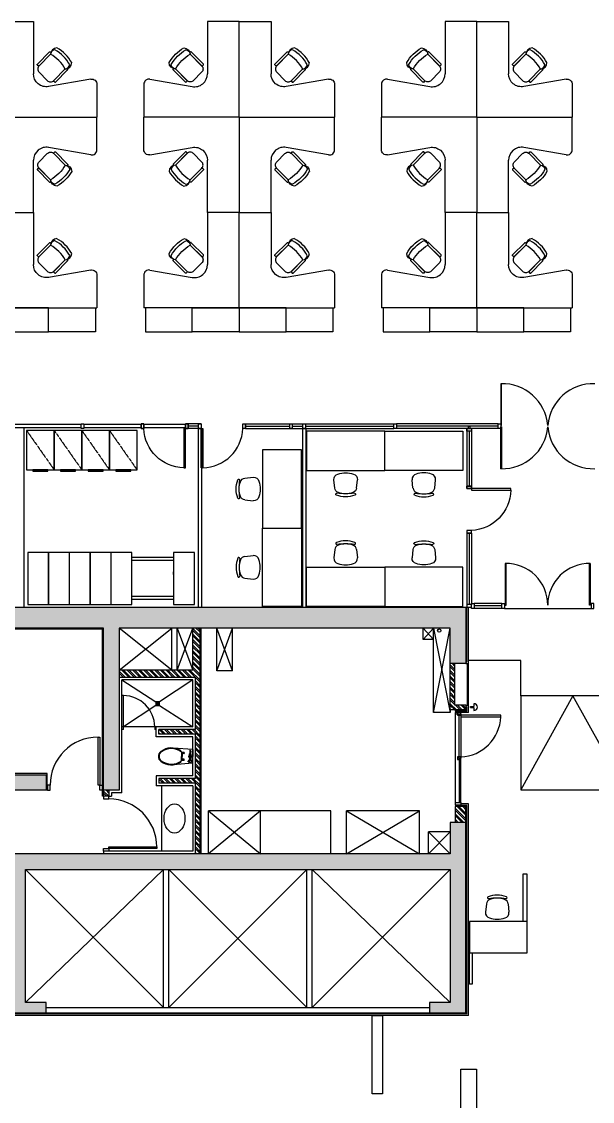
# Model space of a CAD drawing. Header units: millimetres. Extents: x 489570 to 664474, y -400689 to -233120.
# Drawn here: x 527936 to 538886, y -363307 to -342609 of the extents above; entities that cross this region are included whole.
import ezdxf
from ezdxf.lldxf.tags import DXFTag

# ---------------------------------------------------------------- set-up
doc = ezdxf.new("R2010")
doc.units = ezdxf.units.MM
doc.header["$LTSCALE"] = 10
doc.header["$MEASUREMENT"] = 0
doc.linetypes.add('HIDDEN', pattern=[0.375, 0.25, -0.125])
for name, color, linetype in [('03AFP', 2, 'Continuous'), ('06ADS', 6, 'Continuous'), ('07APP', 7, 'Continuous'), ('XREF BB LVL 3$0$FUR', 9, 'Continuous'), ('XREF BB LVL 3$0$X-WTC3-Level 3 segmented$0$DAS', 1, 'XREF BB LVL 3$0$X-WTC3-Level 3 segmented$0$DASHDOT'), ('XREF BB LVL 3$0$X-WTC3-Level 3 segmented$0$DOOR', 2, 'Continuous'), ('XREF BB LVL 3$0$X-WTC3-Level 3 segmented$0$DOR', 2, 'Continuous'), ('XREF BB LVL 3$0$X-WTC3-Level 3 segmented$0$FIN', 7, 'Continuous'), ('XREF BB LVL 3$0$X-WTC3-Level 3 segmented$0$HAT', 251, 'Continuous'), ('XREF BB LVL 3$0$X-WTC3-Level 3 segmented$0$HID', 1, 'XREF BB LVL 3$0$X-WTC3-Level 3 segmented$0$HIDDEN'), ('XREF BB LVL 3$0$X-WTC3-Level 3 segmented$0$PAT', 7, 'Continuous'), ('XREF BB LVL 3$0$X-WTC3-Level 3 segmented$0$ram', 1, 'Continuous'), ('XREF BB LVL 3$0$X-WTC3-Level 3 segmented$0$SAN', 8, 'Continuous'), ('XREF BB LVL 3$0$X-WTC3-Level 3 segmented$0$SHE', 7, 'Continuous'), ('XREF BB LVL 3$0$X-WTC3-Level 3 segmented$0$SPRINK', 7, 'Continuous'), ('XREF BB LVL 3$0$X-WTC3-Level 3 segmented$0$WAL', 7, 'Continuous'), ('XREF WTC3 FPPP MAY09 1$0$FURN', 9, 'Continuous'), ('XREF WTC3 FPPP MAY09 1$0$X-WTC3-Level 3 segmented$0$PAR-FUL', 2, 'Continuous')]:
    doc.layers.add(name, color=color, linetype=linetype)
tags = doc.linetypes.add('XREF BB LVL 3$0$X-WTC3-Level 3 segmented$0$DASHDOT', pattern=[1, 0.5, -0.25, 0, -0.25]).pattern_tags.tags
tags[10:11] = [DXFTag(74, 4), DXFTag(75, 0), DXFTag(340, '0'), DXFTag(46, 1.0), DXFTag(50, 0.0), DXFTag(44, 0.0), DXFTag(45, 0.0)]
tags[8:9] = [DXFTag(74, 4), DXFTag(75, 0), DXFTag(340, '0'), DXFTag(46, 1.0), DXFTag(50, 0.0), DXFTag(44, 0.0), DXFTag(45, 0.0)]
tags[6:7] = [DXFTag(74, 4), DXFTag(75, 0), DXFTag(340, '0'), DXFTag(46, 1.0), DXFTag(50, 0.0), DXFTag(44, 0.0), DXFTag(45, 0.0)]
tags[4:5] = [DXFTag(74, 4), DXFTag(75, 0), DXFTag(340, '0'), DXFTag(46, 1.0), DXFTag(50, 0.0), DXFTag(44, 0.0), DXFTag(45, 0.0)]
tags = doc.linetypes.add('XREF BB LVL 3$0$X-WTC3-Level 3 segmented$0$HIDDEN', pattern=[0.375, 0.25, -0.125]).pattern_tags.tags
tags[6:7] = [DXFTag(74, 4), DXFTag(75, 0), DXFTag(340, '0'), DXFTag(46, 1.0), DXFTag(50, 0.0), DXFTag(44, 0.0), DXFTag(45, 0.0)]
tags[4:5] = [DXFTag(74, 4), DXFTag(75, 0), DXFTag(340, '0'), DXFTag(46, 1.0), DXFTag(50, 0.0), DXFTag(44, 0.0), DXFTag(45, 0.0)]
tags = doc.linetypes.add('XREF WTC3 FPPP MAY09 1$0$HIDDEN', pattern=[0.375, 0.25, -0.125]).pattern_tags.tags
tags[6:7] = [DXFTag(74, 4), DXFTag(75, 0), DXFTag(340, '0'), DXFTag(46, 1.0), DXFTag(50, 0.0), DXFTag(44, 0.0), DXFTag(45, 0.0)]
tags[4:5] = [DXFTag(74, 4), DXFTag(75, 0), DXFTag(340, '0'), DXFTag(46, 1.0), DXFTag(50, 0.0), DXFTag(44, 0.0), DXFTag(45, 0.0)]
tags = doc.linetypes.add('XREF WTC3 FPPP MAY09 1$0$X-WTC3-Level 3 segmented$0$HIDDEN', pattern=[0.375, 0.25, -0.125]).pattern_tags.tags
tags[6:7] = [DXFTag(74, 4), DXFTag(75, 0), DXFTag(340, '0'), DXFTag(46, 1.0), DXFTag(50, 0.0), DXFTag(44, 0.0), DXFTag(45, 0.0)]
tags[4:5] = [DXFTag(74, 4), DXFTag(75, 0), DXFTag(340, '0'), DXFTag(46, 1.0), DXFTag(50, 0.0), DXFTag(44, 0.0), DXFTag(45, 0.0)]

# ---------------------------------------------------------------- blocks, each defined once
blk = doc.blocks.new('XREF WTC3 FPPP MAY09 1$0$kursi')
at = {"layer": '03AFP', "linetype": 'ByBlock'}
for points in [[(200, -400), (200, -90, 0.414214), (110, 0), (-110, 0, 0.414214), (-200, -90), (-200, -400)], [(-200, -400), (-200, -87, 0.414214), (-210, -77), (-235, -77, 0.414214), (-245, -87), (-245, -418, 0.414214), (-235, -428), (-219, -428)], [(200, -400), (200, -87, -0.414214), (210, -77), (235, -77, -0.414214), (245, -87), (245, -418, -0.414214), (235, -428), (219, -428)]]:
    blk.add_lwpolyline(points, format="xyb", dxfattribs=at)
for centre, radius, start, end in [((-105, -487), 129, 137.6669, 222.3331), ((-125, -460), 96, 141.5436, 218.4564), ((0, 340), 766, 254.8715, 285.1285), ((105, -487), 129, 317.6669, 42.3331), ((125, -460), 96, 321.5436, 38.4564), ((0, 220), 766, 254.8715, 285.1285), ((0, 166), 766, 254.8715, 285.1285)]:
    blk.add_arc(centre, radius, start, end, dxfattribs=at)
blk = doc.blocks.new('XREF WTC3 FPPP MAY09 1$0$hsbc sing')
for p, q in [((-25, 0), (-25, -1829)), ((-25, 0), (1644, 0)), ((-25, 0), (1644, 0)), ((1089, 0), (1804, 0)), ((1804, -627), (1804, 0)), ((1687, -725), (878, -582)), ((585, -1829), (585, -829)), ((-25, -1829), (585, -1829))]:
    blk.add_line(p, q)
for centre, radius, start, end in [((835, -829), 250, 80, 180), ((1704, -627), 100, 260, 0)]:
    blk.add_arc(centre, radius, start, end)
at = {"xscale": -1, "rotation": 45.00000000000005}
blk.add_blockref('XREF WTC3 FPPP MAY09 1$0$kursi', (773, -779), dxfattribs=at)
blk = doc.blocks.new('XREF WTC3 FPPP MAY09 1$0$com 1-2-1')
at = {"color": 1, "linetype": 'XREF WTC3 FPPP MAY09 1$0$HIDDEN'}
for p, q in [((500, 2400), (-500, 2400)), ((500, 1600), (-500, 1600)), ((-400, 400), (-400, 1200)), ((-348, 400), (-348, 1200)), ((348, 400), (348, 1200)), ((400, 400), (400, 1200))]:
    blk.add_line(p, q, dxfattribs=at)
blk.add_line((-74, 400), (-126, 400))
for points in [[(-500, 2800), (-500, 3200), (500, 3200), (500, 2800)], [(-500, 2000), (-500, 2800), (500, 2800), (500, 2000)], [(-500, 1200), (-500, 2000), (500, 2000), (500, 1200)], [(-500, 0), (-500, 400), (500, 400), (500, 0)]]:
    blk.add_lwpolyline(points, close=True)
blk = doc.blocks.new('XREF WTC3 FPPP MAY09 1$0$FC-P')
at = {"layer": '03AFP', "color": 1, "linetype": 'HIDDEN'}
blk.add_line((-540, 0), (-10, -755), dxfattribs=at)
at = {"layer": '03AFP'}
for points in [[(-540, -755), (-10, -755), (-10, 0), (-540, 0)], [(-420, -783), (-130, -783), (-130, -755), (-420, -755)]]:
    blk.add_lwpolyline(points, close=True, dxfattribs=at)
blk = doc.blocks.new('XREF WTC3 FPPP MAY09 1$0$WC')
at = {"layer": '03AFP'}
for p, q in [((-0.208, -0.444), (-0.225, -0.283)), ((0.208, -0.444), (0.225, -0.283))]:
    blk.add_line(p, q, dxfattribs=at)
blk.add_lwpolyline([(0.225, -0.283, 0.371325), (0.15, -0.176, 0.17376), (-0.15, -0.176, 0.371325), (-0.225, -0.283)], format="xyb", dxfattribs=at)
for centre, radius, start, end in [((-0.109, -0.434), 0.1, 185.7106, 251.518), ((-0.169, -0.561), 0.02, 82.7899, 249.4784), ((0, -0.109), 0.503, 249.4784, 290.5216), ((0, 0.778), 1.33, 262.7899, 277.2101), ((0, -0.109), 0.443, 251.518, 288.482), ((0.109, -0.434), 0.1, 288.482, 354.2894), ((0.169, -0.561), 0.02, 290.5216, 97.2101)]:
    blk.add_arc(centre, radius, start, end, dxfattribs=at)
blk = doc.blocks.new('XREF WTC3 FPPP MAY09 1$0$KURSI STAF')
at = {"layer": 'XREF WTC3 FPPP MAY09 1$0$FURN', "xscale": 1000, "yscale": 1000, "zscale": 1000, "rotation": 179.9999999195218}
blk.add_blockref('XREF WTC3 FPPP MAY09 1$0$WC', (0, -109), dxfattribs=at)
blk = doc.blocks.new('XREF WTC3 FPPP MAY09 1$0$X-WTC3-Level 3 segmented$0$P800')
for p, q in [((-15, 900), (79, 900)), ((-15, 850), (-15, 900)), ((79, 900), (-15, 900)), ((79, 850), (-15, 850)), ((79, 900), (79, 850)), ((-15, 0), (-15, 50)), ((-15, 50), (79, 50)), ((79, 0), (-15, 0)), ((79, 80), (832, 80)), ((79, 50), (79, 80)), ((832, 50), (79, 50)), ((79, 50), (79, 0)), ((832, 80), (832, 50))]:
    blk.add_line(p, q)
blk.add_arc((43, 62), 789, 1.3099, 87.4111)
blk = doc.blocks.new('XREF WTC3 FPPP MAY09 1$0$KURSI1')
at = {"layer": '03AFP'}
for p, q in [((-220, 32), (-236, 193)), ((197, 32), (213, 193))]:
    blk.add_line(p, q, dxfattribs=at)
blk.add_lwpolyline([(213, 193, 0.371325), (138, 300, 0.17376), (-161, 300, 0.371325), (-236, 193)], format="xyb", dxfattribs=at)
for centre, radius, start, end in [((-120, 42), 100, 185.7106, 251.518), ((97, 42), 100, 288.482, 354.2894), ((-181, -85), 20, 82.7899, 249.4784), ((-11, 367), 503, 249.4784, 290.5216), ((-11, 1254), 1330, 262.7899, 277.2101), ((-11, 367), 443, 251.518, 288.482), ((158, -85), 20, 290.5216, 97.2101)]:
    blk.add_arc(centre, radius, start, end, dxfattribs=at)
blk = doc.blocks.new('XREF BB LVL 3$0$X-WTC3-Level 3 segmented$0$PA105X')
at = {"layer": 'XREF BB LVL 3$0$X-WTC3-Level 3 segmented$0$DOOR'}
for p, q in [((-0.08, 0.1), (-0.08, 1.02)), ((-0.08, 1.02), (-0.05, 1.02)), ((-0.05, 1.02), (-0.05, 0.1)), ((-1.05, 0.1), (-1.05, 0)), ((-1, 0.1), (-1.05, 0.1)), ((-1.05, 0), (-1, 0)), ((-1, 0), (-1, 0.1)), ((-0.05, 0.1), (-0.08, 0.1)), ((-0.05, 0.1), (0, 0.1)), ((-0.05, 0), (-0.05, 0.1)), ((0, 0), (-0.05, 0)), ((0, 0.1), (0, 0))]:
    blk.add_line(p, q, dxfattribs=at)
blk.add_arc((-0.08, 0.1), 0.92, 90, 180, dxfattribs=at)
blk = doc.blocks.new('XREF BB LVL 3$0$X-WTC3-Level 3 segmented$0$CORE3-8')
at = {"layer": 'XREF BB LVL 3$0$X-WTC3-Level 3 segmented$0$HAT'}
for points in [[(8245, 1850), (8925, 1850), (8925, 8200), (5815, 8200), (5815, 8500), (8925, 8500), (8925, 14550), (6115, 14550), (6115, 9600), (5815, 9600), (5815, 14550), (1850, 14550), (1850, 11440), (1550, 11440), (1550, 14950), (9325, 14950), (9325, 1550), (8245, 1550)], [(4300, 10000), (4300, 1850), (1750, 1850), (1750, 2250), (1550, 2250), (1550, 1550), (5200, 1550), (5200, 1850), (4600, 1850), (4600, 10300), (1550, 10300), (1550, 9600), (1750, 9600), (1750, 10000)]]:
    blk.add_hatch(color=256, dxfattribs=at).paths.add_polyline_path(points)
h = blk.add_hatch(dxfattribs=at)
h.set_pattern_fill('ANSI32', color=256, scale=200, style=0)
h.set_pattern_definition([(45, (-259.5, 12500), (-53.033, 53.033), []), (45, (-224.145, 12500), (-53.033, 53.033), [])])
h.paths.add_polyline_path([(5815, 8500), (5700, 8500), (5700, 8400), (5815, 8400)])
at = {"layer": 'XREF BB LVL 3$0$X-WTC3-Level 3 segmented$0$SAN'}
h = blk.add_hatch(dxfattribs=at)
h.set_pattern_fill('ANSI31', color=256, scale=100, angle=45, style=0)
h.set_pattern_definition([(90, (-257, 12500), (-12.5, 3e-15), [])])
h.paths.add_polyline_path([(7512, 7497), (7442, 7497), (7442, 7427), (7512, 7427)])
for p, q in [((5530, 1750), (5580, 1750)), ((5530, 1650), (5530, 1750)), ((5580, 1750), (5580, 1650)), ((7280, 1750), (7280, 1650)), ((7330, 1750), (7280, 1750)), ((7330, 1650), (7330, 1750)), ((5580, 1650), (5530, 1650)), ((5580, 1650), (5610, 1650)), ((7280, 1650), (7330, 1650))]:
    blk.add_line(p, q)
at = {"layer": 'XREF BB LVL 3$0$X-WTC3-Level 3 segmented$0$DAS'}
for p, q in [((1650, 7350), (4300, 10000)), ((4300, 7350), (1750, 10000)), ((8120, 7190), (8925, 8200)), ((8120, 8200), (8925, 7190)), ((1650, 7250), (4300, 4600)), ((1650, 4600), (4300, 7250)), ((8120, 7090), (8925, 6790)), ((8925, 7090), (8120, 6790)), ((5420, 5490), (4600, 6490)), ((5420, 6490), (4600, 5490)), ((8105, 6030), (8925, 6330)), ((8105, 6330), (8925, 6030)), ((4300, 1850), (1650, 4500)), ((4300, 4500), (1750, 1850)), ((5420, 3840), (4600, 2440)), ((4600, 3840), (5420, 2440)), ((8705, 2370), (8925, 2170)), ((8925, 2370), (8705, 2170)), ((5020, 2270), (4600, 1850)), ((4600, 2270), (5020, 1850)), ((7305, 2170), (8925, 1850)), ((8925, 2170), (7305, 1850))]:
    blk.add_line(p, q, dxfattribs=at)
at = {"layer": 'XREF BB LVL 3$0$X-WTC3-Level 3 segmented$0$DOOR'}
for p, q in [((6430, 1680), (5580, 1680)), ((6430, 1680), (7280, 1680)), ((6430, 1680), (6430, 1650)), ((5580, 1650), (6430, 1650)), ((7280, 1650), (6430, 1650))]:
    blk.add_line(p, q, dxfattribs=at)
at = {"layer": 'XREF BB LVL 3$0$X-WTC3-Level 3 segmented$0$DOR'}
for p, q in [((6980, 8120), (6980, 8150)), ((6980, 8120), (7630, 8120)), ((7030, 7490), (7030, 8150)), ((7630, 8120), (7630, 8150)), ((6980, 7490), (6980, 7520)), ((7030, 7520), (6980, 7520)), ((7445, 1520), (8245, 1520)), ((7445, 1500), (8245, 1500))]:
    blk.add_line(p, q, dxfattribs=at)
blk.add_arc((7030, 8120), 600, 270, 0, dxfattribs=at)
at = {"layer": 'XREF BB LVL 3$0$X-WTC3-Level 3 segmented$0$FIN'}
for p, q in [((1500, 1500), (1500, 10395)), ((1530, 1530), (1530, 10365)), ((4650, 8500), (4600, 8500)), ((4650, 6790), (4650, 8500)), ((5700, 8400), (5700, 8350)), ((5765, 8350), (5700, 8350)), ((5765, 8150), (5765, 8350)), ((5765, 8150), (7930, 8150)), ((7930, 6790), (7930, 8150)), ((5900, 6790), (5900, 7490)), ((6090, 7490), (5900, 7490)), ((6090, 6790), (6090, 7490)), ((6840, 6790), (6840, 7490)), ((6840, 7490), (7030, 7490)), ((7030, 6790), (7030, 7490)), ((5900, 7390), (4650, 7390)), ((5900, 6790), (4650, 6790)), ((6090, 6790), (6840, 6790)), ((7030, 6790), (7930, 6790)), ((1500, 1500), (5555, 1500)), ((1530, 1530), (5525, 1530)), ((5525, 1530), (5525, 1650)), ((5530, 1650), (5525, 1650)), ((5555, 1500), (5555, 1650)), ((7305, 1500), (7305, 1650)), ((7305, 1500), (7445, 1500)), ((7330, 1650), (7335, 1650)), ((7335, 1530), (7335, 1650)), ((7335, 1530), (7415, 1530)), ((7415, 1550), (7415, 1530)), ((7445, 1550), (7445, 1500)), ((8245, 1550), (8245, 1500)), ((8245, 1500), (9325, 1500)), ((8275, 1550), (8275, 1530)), ((8275, 1530), (9325, 1530)), ((9325, 1550), (9325, 1500))]:
    blk.add_line(p, q, dxfattribs=at)
at = {"layer": 'XREF BB LVL 3$0$X-WTC3-Level 3 segmented$0$HAT'}
for p, q in [((5700, 8500), (5815, 8500)), ((5815, 8400), (5700, 8400))]:
    blk.add_line(p, q, dxfattribs=at)
at = {"layer": 'XREF BB LVL 3$0$X-WTC3-Level 3 segmented$0$HAT', "color": 8}
for p, q in [((7980, 6740), (7980, 8200)), ((7980, 8118), (8062, 8200)), ((7980, 8188), (7992, 8200)), ((7980, 8082), (8098, 8200)), ((7980, 8012), (8120, 8152)), ((7980, 7976), (8120, 8116)), ((8120, 6790), (8120, 8200)), ((7980, 7906), (8120, 8046)), ((7980, 7870), (8120, 8010)), ((7980, 7799), (8120, 7939)), ((7980, 7764), (8120, 7904)), ((7980, 7693), (8120, 7833)), ((7980, 7658), (8120, 7798)), ((7980, 7587), (8120, 7727)), ((7980, 7552), (8120, 7692)), ((7980, 7481), (8120, 7621)), ((7980, 7446), (8120, 7586)), ((7980, 7375), (8120, 7515)), ((7980, 7340), (8120, 7480)), ((5950, 6740), (5950, 7440)), ((6040, 7440), (5950, 7440)), ((5950, 7360), (6030, 7440)), ((5950, 7431), (5959, 7440)), ((5950, 7325), (6040, 7415)), ((5950, 7254), (6040, 7344)), ((5950, 7219), (6040, 7309)), ((6040, 6740), (6040, 7440)), ((6890, 6740), (6890, 7440)), ((6890, 7440), (6980, 7440)), ((6890, 7417), (6913, 7440)), ((6890, 7346), (6980, 7436)), ((6890, 7310), (6980, 7400)), ((6890, 7240), (6980, 7330)), ((6890, 7204), (6980, 7294)), ((6980, 6740), (6980, 7440)), ((7980, 7269), (8120, 7409)), ((7980, 7234), (8120, 7374)), ((7980, 7163), (8120, 7303)), ((7980, 7128), (8120, 7268)), ((5950, 7148), (6040, 7238)), ((5950, 7113), (6040, 7203)), ((5950, 7042), (6040, 7132)), ((5950, 7007), (6040, 7097)), ((6890, 7134), (6980, 7224)), ((6890, 7098), (6980, 7188)), ((6890, 7028), (6980, 7118)), ((6890, 6992), (6980, 7082)), ((7980, 7057), (8120, 7197)), ((7980, 7022), (8120, 7162)), ((7980, 6951), (8120, 7091)), ((7980, 6916), (8120, 7056)), ((8120, 7190), (8925, 7190)), ((8120, 7090), (8925, 7090)), ((5950, 6936), (6040, 7026)), ((5950, 6901), (6040, 6991)), ((5950, 6830), (6040, 6920)), ((5950, 6795), (6040, 6885)), ((6890, 6922), (6980, 7012)), ((6890, 6886), (6980, 6976)), ((6890, 6816), (6980, 6906)), ((6890, 6780), (6980, 6870)), ((7891, 6650), (8120, 6879)), ((7927, 6650), (8120, 6843)), ((7980, 6845), (8120, 6985)), ((7980, 6809), (8120, 6949)), ((4600, 6740), (5950, 6740)), ((4600, 6718), (4622, 6740)), ((4600, 6650), (8925, 6650)), ((4603, 6650), (4693, 6740)), ((4639, 6650), (4729, 6740)), ((4709, 6650), (4799, 6740)), ((4745, 6650), (4835, 6740)), ((4815, 6650), (4905, 6740)), ((4851, 6650), (4941, 6740)), ((4921, 6650), (5011, 6740)), ((4957, 6650), (5047, 6740)), ((5027, 6650), (5117, 6740)), ((5063, 6650), (5153, 6740)), ((5133, 6650), (5223, 6740)), ((5169, 6650), (5259, 6740)), ((5240, 6650), (5330, 6740)), ((5275, 6650), (5365, 6740)), ((5346, 6650), (5436, 6740)), ((5381, 6650), (5471, 6740)), ((5452, 6650), (5542, 6740)), ((5487, 6650), (5577, 6740)), ((5558, 6650), (5648, 6740)), ((5593, 6650), (5683, 6740)), ((5664, 6650), (5754, 6740)), ((5699, 6650), (5789, 6740)), ((5770, 6650), (5860, 6740)), ((5805, 6650), (5895, 6740)), ((5876, 6650), (6040, 6814)), ((5911, 6650), (6040, 6779)), ((5982, 6650), (6072, 6740)), ((6017, 6650), (6107, 6740)), ((6040, 6740), (6890, 6740)), ((6088, 6650), (6178, 6740)), ((6123, 6650), (6213, 6740)), ((6194, 6650), (6284, 6740)), ((6230, 6650), (6320, 6740)), ((6300, 6650), (6390, 6740)), ((6336, 6650), (6426, 6740)), ((6406, 6650), (6496, 6740)), ((6442, 6650), (6532, 6740)), ((6512, 6650), (6602, 6740)), ((6548, 6650), (6638, 6740)), ((6618, 6650), (6708, 6740)), ((6654, 6650), (6744, 6740)), ((6724, 6650), (6814, 6740)), ((6760, 6650), (6850, 6740)), ((6831, 6650), (6875, 6694)), ((6866, 6650), (6875, 6659)), ((6875, 6694), (6980, 6799)), ((6875, 6659), (6980, 6764)), ((6937, 6650), (7027, 6740)), ((6972, 6650), (7062, 6740)), ((6980, 6740), (7980, 6740)), ((7043, 6650), (7133, 6740)), ((7078, 6650), (7168, 6740)), ((7149, 6650), (7239, 6740)), ((7184, 6650), (7274, 6740)), ((7255, 6650), (7345, 6740)), ((7290, 6650), (7380, 6740)), ((7361, 6650), (7451, 6740)), ((7396, 6650), (7486, 6740)), ((7467, 6650), (7557, 6740)), ((7502, 6650), (7592, 6740)), ((7573, 6650), (7663, 6740)), ((7608, 6650), (7698, 6740)), ((7679, 6650), (7769, 6740)), ((7714, 6650), (7804, 6740)), ((7785, 6650), (7875, 6740)), ((7821, 6650), (7911, 6740)), ((7997, 6650), (8137, 6790)), ((8033, 6650), (8173, 6790)), ((8103, 6650), (8243, 6790)), ((8120, 6790), (8925, 6790)), ((8139, 6650), (8279, 6790)), ((8209, 6650), (8349, 6790)), ((8245, 6650), (8385, 6790)), ((8315, 6650), (8455, 6790)), ((8351, 6650), (8491, 6790)), ((8422, 6650), (8562, 6790)), ((8457, 6650), (8597, 6790)), ((8528, 6650), (8668, 6790)), ((8563, 6650), (8703, 6790)), ((8634, 6650), (8774, 6790)), ((8669, 6650), (8809, 6790)), ((8740, 6650), (8880, 6790)), ((8775, 6650), (8915, 6790)), ((8846, 6650), (8925, 6729)), ((8881, 6650), (8925, 6694)), ((5200, 1731), (5219, 1750)), ((5200, 1625), (5325, 1750)), ((5200, 1696), (5254, 1750)), ((5200, 1590), (5360, 1750)), ((5231, 1550), (5431, 1750)), ((5266, 1550), (5466, 1750)), ((5337, 1550), (5505, 1718)), ((5372, 1550), (5505, 1683)), ((7355, 1765), (7440, 1850)), ((7355, 1836), (7369, 1850)), ((7355, 1730), (7475, 1850)), ((7355, 1659), (7445, 1749)), ((7355, 1624), (7445, 1714)), ((7456, 1760), (7546, 1850)), ((7491, 1760), (7581, 1850)), ((7562, 1760), (7652, 1850)), ((7597, 1760), (7687, 1850)), ((7668, 1760), (7758, 1850)), ((7703, 1760), (7793, 1850)), ((7774, 1760), (7864, 1850)), ((7810, 1760), (7900, 1850)), ((7880, 1760), (7970, 1850)), ((7916, 1760), (8006, 1850)), ((7986, 1760), (8076, 1850)), ((8022, 1760), (8112, 1850)), ((8092, 1760), (8182, 1850)), ((8128, 1760), (8218, 1850)), ((8198, 1760), (8245, 1807)), ((8234, 1760), (8245, 1771)), ((5443, 1550), (5505, 1612)), ((5478, 1550), (5505, 1577)), ((7355, 1553), (7445, 1643)), ((7387, 1550), (7445, 1608))]:
    blk.add_line(p, q, dxfattribs=at)
at = {"layer": 'XREF BB LVL 3$0$X-WTC3-Level 3 segmented$0$HID'}
for p, q in [((5420, 4140), (5420, 5490)), ((4600, 4140), (5420, 4140))]:
    blk.add_line(p, q, dxfattribs=at)
at = {"layer": 'XREF BB LVL 3$0$X-WTC3-Level 3 segmented$0$PAT'}
for p, q in [((1550, 9600), (1550, 2250)), ((1650, 9600), (1650, 2250)), ((7440, 7497), (7030, 8120)), ((7930, 8150), (7510, 7497)), ((1650, 7350), (4300, 7350)), ((1650, 7250), (4300, 7250)), ((7440, 7427), (7030, 6790)), ((7930, 6790), (7510, 7427)), ((4600, 6490), (5420, 6490)), ((5420, 5490), (5420, 6490)), ((8105, 6330), (8925, 6330)), ((8105, 6030), (8105, 6330)), ((8105, 6030), (8925, 6030)), ((4600, 5490), (5420, 5490)), ((1650, 4600), (4300, 4600)), ((1650, 4500), (4300, 4500)), ((4600, 3840), (5420, 3840)), ((5420, 2440), (5420, 3840)), ((4600, 2440), (5420, 2440)), ((8705, 2370), (8925, 2370)), ((8705, 2170), (8705, 2370)), ((4600, 2270), (5020, 2270)), ((5020, 1850), (5020, 2270)), ((7305, 1850), (7305, 2170)), ((7305, 2170), (8925, 2170)), ((5555, 1750), (7305, 1750)), ((7355, 1850), (7305, 1850))]:
    blk.add_line(p, q, dxfattribs=at)
at = {"layer": 'XREF BB LVL 3$0$X-WTC3-Level 3 segmented$0$SAN', "linetype": 'Continuous'}
for p, q in [((6335, 6790), (6304, 7166)), ((6595, 6790), (6626, 7166)), ((6351, 6858), (6351, 6865)), ((6389, 6860), (6351, 6860)), ((6389, 6858), (6351, 6858)), ((6352, 6846), (6352, 6857)), ((6370, 7020), (6356, 7020)), ((6361, 6873), (6361, 6878)), ((6361, 6873), (6379, 6873)), ((6363, 6880), (6377, 6880)), ((6366, 6873), (6366, 6872)), ((6374, 6873), (6374, 6872)), ((6379, 6873), (6379, 6878)), ((6383, 7003), (6465, 7003)), ((6388, 6858), (6388, 6854)), ((6389, 6960), (6389, 7003)), ((6389, 6858), (6389, 6864)), ((6391, 6851), (6392, 6851)), ((6392, 6824), (6392, 6854)), ((6393, 6957), (6407, 6957)), ((6403, 6996), (6403, 7003)), ((6406, 6992), (6465, 6992)), ((6407, 6824), (6407, 6854)), ((6427, 6849), (6407, 6849)), ((6411, 6960), (6411, 6992)), ((6427, 6824), (6427, 6853)), ((6429, 6854), (6445, 6854)), ((6547, 7003), (6465, 7003)), ((6524, 6992), (6465, 6992)), ((6491, 6854), (6484, 6854)), ((6491, 6824), (6491, 6854)), ((6507, 6824), (6507, 6854)), ((6507, 6851), (6514, 6851)), ((6568, 6849), (6515, 6846)), ((6515, 6830), (6515, 6849)), ((6568, 6828), (6515, 6832)), ((6519, 6960), (6519, 6992)), ((6537, 6957), (6523, 6957)), ((6527, 6996), (6527, 7003)), ((6541, 6960), (6541, 7003)), ((6560, 7020), (6574, 7020)), ((6335, 6790), (6465, 6790)), ((6388, 6820), (6361, 6820)), ((6387, 6812), (6361, 6812)), ((6386, 6800), (6363, 6800)), ((6366, 6812), (6366, 6800)), ((6383, 6812), (6383, 6800)), ((6386, 6820), (6386, 6823)), ((6389, 6826), (6392, 6826)), ((6427, 6828), (6407, 6828)), ((6429, 6823), (6444, 6823)), ((6595, 6790), (6465, 6790)), ((6491, 6826), (6486, 6826)), ((6507, 6828), (6514, 6828))]:
    blk.add_line(p, q, dxfattribs=at)
at = {"layer": 'XREF BB LVL 3$0$X-WTC3-Level 3 segmented$0$SAN'}
blk.add_lwpolyline([(7440, 7497), (7440, 7427), (7510, 7427), (7510, 7497)], close=True, dxfattribs=at)
at = {"layer": 'XREF BB LVL 3$0$X-WTC3-Level 3 segmented$0$SAN', "linetype": 'Continuous'}
for points in [[(6407, 6854, 0.190243), (6407, 6856, 0.100817), (6405, 6857, 0.058938), (6403, 6858, 0.045387), (6399, 6858, 0.045387), (6396, 6858, 0.058938), (6394, 6857, 0.100817), (6392, 6856, 0.190243), (6392, 6854, 0.190243), (6392, 6853, 0.100817), (6394, 6852, 0.058938), (6396, 6851, 0.045387), (6399, 6851, 0.045387), (6403, 6851, 0.058938), (6405, 6852, 0.100817), (6407, 6853, 0.190243)], [(6407, 6839, 0.074722), (6406, 6843, 0.085277), (6405, 6847, 0.106212), (6402, 6849, 0.127921), (6399, 6850, 0.127921), (6397, 6849, 0.106212), (6394, 6847, 0.085277), (6392, 6843, 0.074722), (6392, 6839, 0.074722), (6392, 6835, 0.085277), (6394, 6832, 0.106212), (6397, 6830, 0.127921), (6399, 6829, 0.127921), (6402, 6830, 0.106212), (6405, 6832, 0.085277), (6406, 6835, 0.074722)], [(6507, 6854, 0.190243), (6506, 6856, 0.100817), (6504, 6857, 0.058938), (6502, 6858, 0.045387), (6499, 6858, 0.045387), (6496, 6858, 0.058938), (6494, 6857, 0.100817), (6492, 6856, 0.190243), (6491, 6854, 0.190243), (6492, 6853, 0.100817), (6494, 6852, 0.058938), (6496, 6851, 0.045387), (6499, 6851, 0.045387), (6502, 6851, 0.058938), (6504, 6852, 0.100817), (6506, 6853, 0.190243)], [(6507, 6839, 0.074722), (6506, 6843, 0.085277), (6504, 6847, 0.106212), (6502, 6849, 0.127921), (6499, 6850, 0.127921), (6496, 6849, 0.106212), (6494, 6847, 0.085277), (6492, 6843, 0.074722), (6491, 6839, 0.074722), (6492, 6835, 0.085277), (6494, 6832, 0.106212), (6496, 6830, 0.127921), (6499, 6829, 0.127921), (6502, 6830, 0.106212), (6504, 6832, 0.085277), (6506, 6835, 0.074722)], [(6361, 6820, 0.118426), (6360, 6820, 0.104638), (6359, 6819, 0.089652), (6358, 6818, 0.081329), (6358, 6816, 0.081329), (6358, 6815, 0.089652), (6359, 6813, 0.104638), (6360, 6813, 0.118426), (6361, 6812, 0.118426), (6362, 6813, 0.104638), (6363, 6813, 0.089652), (6364, 6815, 0.081329), (6364, 6816, 0.081329), (6364, 6818, 0.089652), (6363, 6819, 0.104638), (6362, 6820, 0.118426)], [(6374, 6820, 0.050004), (6371, 6820, 0.063828), (6369, 6819, 0.10367), (6367, 6818, 0.177525), (6366, 6816, 0.177525), (6367, 6815, 0.10367), (6369, 6813, 0.063828), (6371, 6813, 0.050004), (6374, 6812, 0.050004), (6377, 6813, 0.063828), (6380, 6813, 0.10367), (6382, 6815, 0.177525), (6382, 6816, 0.177525), (6382, 6818, 0.10367), (6380, 6819, 0.063828), (6377, 6820, 0.050004)], [(6388, 6820, 0.118426), (6386, 6820, 0.104638), (6385, 6819, 0.089652), (6385, 6818, 0.081329), (6384, 6816, 0.081329), (6385, 6815, 0.089652), (6385, 6813, 0.104638), (6386, 6813, 0.118426), (6387, 6812, 0.118426), (6389, 6813, 0.104638), (6390, 6813, 0.089652), (6390, 6815, 0.081329), (6391, 6816, 0.081329), (6390, 6818, 0.089652), (6390, 6819, 0.104638), (6389, 6820, 0.118426)], [(6407, 6824, 0.190243), (6407, 6825, 0.100817), (6405, 6827, 0.058938), (6403, 6827, 0.045387), (6399, 6828, 0.045387), (6396, 6827, 0.058938), (6394, 6827, 0.100817), (6392, 6825, 0.190243), (6392, 6824, 0.190243), (6392, 6823, 0.100817), (6394, 6822, 0.058938), (6396, 6821, 0.045387), (6399, 6821, 0.045387), (6403, 6821, 0.058938), (6405, 6822, 0.100817), (6407, 6823, 0.190243)], [(6507, 6824, 0.190243), (6506, 6825, 0.100817), (6504, 6827, 0.058938), (6502, 6827, 0.045387), (6499, 6828, 0.045387), (6496, 6827, 0.058938), (6494, 6827, 0.100817), (6492, 6825, 0.190243), (6491, 6824, 0.190243), (6492, 6823, 0.100817), (6494, 6822, 0.058938), (6496, 6821, 0.045387), (6499, 6821, 0.045387), (6502, 6821, 0.058938), (6504, 6822, 0.100817), (6506, 6823, 0.190243)]]:
    blk.add_lwpolyline(points, format="xyb", close=True, dxfattribs=at)
blk.add_lwpolyline([(6456, 6839), (6460, 6831), (6468, 6831), (6473, 6839), (6468, 6846), (6460, 6846)], close=True, dxfattribs=at)
for centre, radius in [((6464, 6838), 25.1), ((6464, 6838), 20.5), ((6464, 6839), 6.36)]:
    blk.add_circle(centre, radius, dxfattribs=at)
for centre, radius, start, end in [((6642, 7200), 339, 143.0131, 211.7858), ((6642, 7200), 326, 143.0131, 216.7705), ((6464, 7333), 117, 89.3863, 142.4897), ((6464, 7333), 104, 89.3863, 142.4897), ((6466, 7333), 117, 37.5103, 90.6137), ((6466, 7333), 104, 37.5103, 90.6137), ((6288, 7200), 326, 323.2295, 36.9869), ((6288, 7200), 339, 328.2142, 36.9869), ((6357, 6865), 5.18, 112.5111, 180), ((6353, 6857), 1.04, 90, 180), ((6397, 6845), 44.4, 179.1806, 214.5357), ((6356, 7023), 3.24, 211.7858, 270), ((6369, 6834), 38.2, 63.0965, 112.5111), ((6363, 6878), 1.55, 90, 180), ((6377, 6878), 1.55, 0, 90), ((6383, 7007), 3.24, 216.7705, 270), ((6384, 6864), 5.18, 0, 63.0965), ((6391, 6854), 2.59, 180, 270), ((6393, 6960), 3.24, 180, 270), ((6406, 6996), 3.24, 180, 270), ((6407, 6960), 3.24, 270, 0), ((6429, 6853), 1.55, 90, 180), ((6514, 6849), 1.55, 0, 90), ((6523, 6960), 3.24, 180, 270), ((6524, 6996), 3.24, 270, 0), ((6537, 6960), 3.24, 270, 0), ((6547, 7007), 3.24, 270, 323.2295), ((6571, 6838), 10.8, 252.4211, 103.723), ((6574, 7023), 3.24, 270, 328.2142), ((6363, 6790), 9.84, 90.5943, 182.0533), ((6389, 6823), 2.59, 90, 180), ((6386, 6790), 9.84, 357.9467, 89.4057), ((6429, 6824), 1.55, 180, 270), ((6514, 6830), 1.55, 270, 0)]:
    blk.add_arc(centre, radius, start, end, dxfattribs=at)
at = {"layer": 'XREF BB LVL 3$0$X-WTC3-Level 3 segmented$0$SAN'}
blk.add_ellipse((5275, 7140), major_axis=(-281, 0), ratio=0.71048, dxfattribs=at)
at = {"layer": 'XREF BB LVL 3$0$X-WTC3-Level 3 segmented$0$SHE'}
for p, q in [((9325, 14950), (9325, 1550)), ((5815, 9600), (5815, 14550)), ((6115, 14550), (6115, 9600)), ((8925, 8500), (8925, 14550)), ((1550, 10300), (1550, 9600)), ((4600, 1850), (4600, 10300)), ((1750, 9600), (1750, 10000)), ((1750, 10000), (4300, 10000)), ((4300, 10000), (4300, 1850)), ((1550, 9600), (1750, 9600)), ((6115, 9600), (5815, 9600)), ((5815, 8200), (5815, 8500)), ((5815, 8500), (8925, 8500)), ((8925, 8200), (5815, 8200)), ((8925, 1850), (8925, 8200)), ((1750, 2250), (1550, 2250)), ((1550, 2250), (1550, 1550)), ((1750, 1850), (1750, 2250)), ((4300, 1850), (1750, 1850)), ((5200, 1850), (4600, 1850)), ((5200, 1550), (5200, 1850)), ((8245, 1850), (8925, 1850)), ((8245, 1550), (8245, 1850)), ((1550, 1550), (5200, 1550)), ((9325, 1550), (8245, 1550))]:
    blk.add_line(p, q, dxfattribs=at)
at = {"layer": 'XREF BB LVL 3$0$X-WTC3-Level 3 segmented$0$WAL'}
for p, q in [((6135, 9580), (6135, 14530)), ((8905, 8520), (8905, 14530)), ((5815, 9575), (5815, 9600)), ((5915, 9580), (6135, 9580)), ((5915, 9575), (5915, 9580)), ((5700, 8520), (8905, 8520)), ((5700, 8500), (5700, 8520)), ((5815, 8525), (5815, 8500)), ((5915, 8525), (5915, 8520)), ((4600, 6630), (8925, 6630)), ((5200, 1750), (5505, 1750)), ((5505, 1550), (5505, 1750)), ((5530, 1750), (5505, 1750)), ((7330, 1750), (7355, 1750)), ((7355, 1850), (8245, 1850)), ((7355, 1550), (7355, 1850)), ((7445, 1550), (7445, 1760)), ((7445, 1760), (8245, 1760)), ((5200, 1550), (5505, 1550)), ((7445, 1550), (7355, 1550))]:
    blk.add_line(p, q, dxfattribs=at)
at = {"layer": 'XREF BB LVL 3$0$X-WTC3-Level 3 segmented$0$DOR', "xscale": 1000, "yscale": 1000, "zscale": 1000}
for p, rotation in [((5815, 8525), 270), ((4650, 8500), 180)]:
    blk.add_blockref('XREF BB LVL 3$0$X-WTC3-Level 3 segmented$0$PA105X', p, dxfattribs=dict(at, rotation=rotation))

msp = doc.modelspace()

# ---------------------------------------------------------------- linework, layer by layer
for p in [(536509.7, -361659.2), (536509.7, -361181.1)]:
    msp.add_line(p, (536509.7, -361181.1))
at = {"layer": '03AFP'}
for points in [[(527552.8, -348556.2), (528452.4, -348556.2), (528452.4, -348096.2), (527552.8, -348096.2)], [(529351.9, -348556.2), (528452.4, -348556.2), (528452.4, -348096.2), (529351.9, -348096.2)], [(530311.8, -348556.2), (531211.3, -348556.2), (531211.3, -348096.2), (530311.8, -348096.2)], [(532110.8, -348556.2), (531211.3, -348556.2), (531211.3, -348096.2), (532110.8, -348096.2)], [(532110.8, -348556.2), (533010.4, -348556.2), (533010.4, -348096.2), (532110.8, -348096.2)], [(533909.9, -348556.2), (533010.4, -348556.2), (533010.4, -348096.2), (533909.9, -348096.2)], [(534869.8, -348556.2), (535769.3, -348556.2), (535769.3, -348096.2), (534869.8, -348096.2)], [(536668.8, -348556.2), (535769.3, -348556.2), (535769.3, -348096.2), (536668.8, -348096.2)], [(536668.8, -348556.2), (537568.4, -348556.2), (537568.4, -348096.2), (536668.8, -348096.2)], [(538467.9, -348556.2), (537568.4, -348556.2), (537568.4, -348096.2), (538467.9, -348096.2)], [(534902.5, -351211.6), (534902.5, -350461.6), (533402.5, -350461.6), (533402.5, -351211.6)], [(534902.5, -351211.6), (534902.5, -350461.6), (536402.5, -350461.6), (536402.5, -351211.6)], [(532558.5, -352319.2), (533308.5, -352319.2), (533308.5, -350819.2), (532558.5, -350819.2)], [(532558.5, -352319.2), (533308.5, -352319.2), (533308.5, -353819.2), (532558.5, -353819.2)], [(534902.5, -353069.2), (534902.5, -353819.2), (533402.5, -353819.2), (533402.5, -353069.2)], [(534902.5, -353069.2), (534902.5, -353819.2), (536402.5, -353819.2), (536402.5, -353069.2)], [(537634.6, -360459.2), (537634.6, -359859.2), (536529.6, -359859.2), (536529.6, -360459.2)], [(536529.6, -361059.3), (536529.6, -360459.2), (536578, -360459.2), (536578, -361059.3)]]:
    msp.add_lwpolyline(points, close=True, dxfattribs=at)
msp.add_lwpolyline([(537552.1, -360459.2), (537634.6, -360459.2), (537634.6, -358954.2), (537552.1, -358954.2), (537552.1, -359859.2)], dxfattribs=at)
at = {"layer": '06ADS'}
for p, q in [((529079.6, -350332.6), (527129.6, -350332.6)), ((529079.6, -350396.6), (527129.6, -350396.6)), ((530229.6, -350332.6), (529129.6, -350332.6)), ((530229.6, -350396.6), (529129.6, -350396.6)), ((531079.6, -350332.6), (530279.6, -350332.6)), ((531079.6, -350396.6), (530279.6, -350396.6)), ((531330.5, -350364.6), (531129.6, -350364.6)), ((532230.5, -350364.6), (533079.6, -350364.6)), ((533129.6, -350364.6), (533330.5, -350364.6)), ((533323.5, -350411.6), (533387.5, -350411.6)), ((533380.5, -350364.6), (535079.6, -350364.6)), ((537079.6, -350364.6), (535129.6, -350364.6)), ((537198.2, -353856.2), (538861, -353856.2))]:
    msp.add_line(p, q, dxfattribs=at)
at = {"layer": '06ADS', "color": 1}
for p, q in [((531380.5, -350317.6), (531129.6, -350317.6)), ((531380.5, -350411.6), (531129.6, -350411.6)), ((532230.5, -350317.6), (535079.6, -350317.6)), ((532230.5, -350411.6), (535079.6, -350411.6)), ((537079.6, -350317.6), (535129.6, -350317.6)), ((537079.6, -350411.6), (535129.6, -350411.6))]:
    msp.add_line(p, q, dxfattribs=at)
at = {"layer": '06ADS'}
for points in [[(537129.6, -350349.6), (537144.6, -350349.6), (537144.6, -349549.6), (537129.6, -349549.6)], [(529129.6, -350411.6), (529079.6, -350411.6), (529079.6, -350317.6), (529129.6, -350317.6)], [(530229.6, -350411.6), (530229.6, -350317.6), (530279.6, -350317.6), (530279.6, -350411.6)], [(531129.6, -350411.6), (531079.6, -350411.6), (531079.6, -350317.6), (531129.6, -350317.6)], [(533129.6, -350411.6), (533079.6, -350411.6), (533079.6, -350317.6), (533129.6, -350317.6)], [(533380.5, -350411.6), (533330.5, -350411.6), (533330.5, -350317.6), (533380.5, -350317.6)], [(535129.6, -350411.6), (535079.6, -350411.6), (535079.6, -350317.6), (535129.6, -350317.6)], [(536474, -350461.6), (536474, -350411.6), (536568, -350411.6), (536568, -350461.6)], [(536533, -350364.6), (536533, -350411.8), (536509, -350411.8), (536509, -350364.6)], [(537129.6, -350411.6), (537079.6, -350411.6), (537079.6, -350317.6), (537129.6, -350317.6)], [(537129.6, -350379.6), (537144.6, -350379.6), (537144.6, -351179.6), (537129.6, -351179.6)], [(536474, -351562), (536474, -351512), (536568, -351512), (536568, -351562)], [(536474, -351562), (536474, -351512), (536568, -351512), (536568, -351562)], [(537214.6, -353794.2), (537229.6, -353794.2), (537229.6, -352994.2), (537214.6, -352994.2)], [(538844.6, -353794.2), (538829.6, -353794.2), (538829.6, -352994.2), (538844.6, -352994.2)], [(536568, -353834.2), (536568, -353784.2), (536474, -353784.2), (536474, -353834.2)], [(536618, -353856.2), (536568, -353856.2), (536568, -353762.2), (536618, -353762.2)], [(537198.2, -353856.2), (537148.2, -353856.2), (537148.2, -353762.2), (537198.2, -353762.2)], [(538861, -353856.2), (538911, -353856.2), (538911, -353762.2), (538861, -353762.2)]]:
    msp.add_lwpolyline(points, close=True, dxfattribs=at)
at = {"layer": '06ADS', "color": 1}
for points in [[(536474, -350411.6), (536474, -351534)], [(536568, -350411.6), (536568, -351534)], [(536474, -352412), (536474, -353784.2)], [(536568, -352412), (536568, -353784.2)], [(537148.2, -353762.2), (536618, -353762.2)], [(537148.2, -353856.2), (536618, -353856.2)]]:
    msp.add_lwpolyline(points, dxfattribs=at)
at = {"layer": '06ADS'}
for points in [[(536521, -350461.6), (536521, -351512)], [(536521, -352412), (536521, -353784.2)], [(537148.2, -353809.2), (536618, -353809.2)]]:
    msp.add_lwpolyline(points, dxfattribs=at)
at = {"layer": '06ADS', "color": 1, "linetype": 'XREF WTC3 FPPP MAY09 1$0$X-WTC3-Level 3 segmented$0$HIDDEN'}
for centre, radius, start, end in [((537156.8, -350425.4), 876, 4.96079, 91.78213), ((538902.4, -350425.4), 876, 88.21787, 175.03921), ((537156.8, -350303.9), 876, 268.21787, 355.03921), ((538902.4, -350303.9), 876, 184.96079, 271.78213), ((537229.6, -353794.2), 800, 0, 91.07436), ((538829.6, -353794.2), 800, 88.92564, 180)]:
    msp.add_arc(centre, radius, start, end, dxfattribs=at)
at = {"layer": '07APP'}
for p, q in [((531323.5, -350411.6), (531323.5, -353834.2)), ((531387.5, -350411.6), (531387.5, -353834.2))]:
    msp.add_line(p, q, dxfattribs=at)
for points in [[(533323.5, -350411.6), (533323.5, -353834.2)], [(533387.5, -350411.6), (533387.5, -353834.2)], [(536360, -364659.2), (536360, -362689.4), (536659.7, -362689.4), (536659.7, -372634.2), (527948.1, -372634.2)]]:
    msp.add_lwpolyline(points, dxfattribs=at)
at = {"layer": 'XREF BB LVL 3$0$FUR'}
msp.add_lwpolyline([(534659.6, -363159.5), (534659.6, -361659.2), (534860, -361659.2), (534860, -363159.5)], close=True, dxfattribs=at)
at = {"layer": 'XREF BB LVL 3$0$X-WTC3-Level 3 segmented$0$DOOR', "linetype": 'XREF BB LVL 3$0$X-WTC3-Level 3 segmented$0$HIDDEN'}
for p, q in [((536379.9, -355854.2), (536275.5, -355854.2)), ((536295.7, -355854.2), (536295.7, -355904.2)), ((536359.7, -355854.2), (536295.7, -355854.2)), ((536295.7, -355904.2), (536359.7, -355904.2)), ((536359.7, -355904.2), (536359.7, -355854.2)), ((537127.7, -355904.2), (536359.7, -355904.2)), ((536359.7, -355904.2), (536359.7, -355934.2)), ((536359.7, -355934.2), (537127.7, -355934.2)), ((537127.7, -355934.2), (537127.7, -355904.2)), ((536359.7, -356704.2), (536295.7, -356704.2)), ((536295.7, -356704.2), (536295.7, -356754.2)), ((536295.7, -356754.2), (536359.7, -356754.2)), ((536359.7, -356754.2), (536295.7, -356754.2)), ((536359.7, -356754.2), (536359.7, -356704.2))]:
    msp.add_line(p, q, dxfattribs=at)
msp.add_ellipse((536326.1, -355902.7), major_axis=(802.3, 0), ratio=1, start_param=4.7543372, end_param=6.2438379, dxfattribs=at)
at = {"layer": 'XREF BB LVL 3$0$X-WTC3-Level 3 segmented$0$ram'}
for p, q in [((538509.9, -355534.1), (537510, -357334.2)), ((539509.7, -357334.2), (538509.9, -355534.1))]:
    msp.add_line(p, q, dxfattribs=at)
msp.add_lwpolyline([(537510, -355534.1), (537510, -354854.1), (536509.7, -354854.1)], dxfattribs=at)
msp.add_lwpolyline([(539509.7, -357334.2), (539509.7, -355534.1), (537510, -355534.1), (537510, -357334.2)], close=True, dxfattribs=at)
at = {"layer": 'XREF BB LVL 3$0$X-WTC3-Level 3 segmented$0$SPRINK'}
for p, q in [((536549.2, -355738.5), (536614.4, -355738.5)), ((536549.2, -355758.5), (536549.2, -355738.5)), ((536549.2, -355758.5), (536614.4, -355758.5)), ((536614.4, -355683.5), (536614.4, -355738.5)), ((536614.4, -355758.5), (536614.4, -355813.5))]:
    msp.add_line(p, q, dxfattribs=at)
msp.add_circle((535948.1, -354281.8), 32.5, dxfattribs=at)
msp.add_arc((536614.4, -355748.5), 65, 270, 90, dxfattribs=at)
at = {"layer": 'XREF WTC3 FPPP MAY09 1$0$X-WTC3-Level 3 segmented$0$PAR-FUL'}
for p, q in [((527979.6, -350396.6), (527979.6, -353834.2)), ((531323.5, -350411.6), (531387.5, -350411.6))]:
    msp.add_line(p, q, dxfattribs=at)
msp.add_lwpolyline([(531380.5, -350411.6), (531330.5, -350411.6), (531330.5, -350317.6), (531380.5, -350317.6)], close=True, dxfattribs=at)

# ---------------------------------------------------------------- block references
at = {"xscale": -1}
for p, rotation in [((532186.8, -351557.8), 270), ((535664, -352697.5), 180)]:
    msp.add_blockref('XREF WTC3 FPPP MAY09 1$0$KURSI1', p, dxfattribs=dict(at, rotation=rotation))
msp.add_blockref('XREF WTC3 FPPP MAY09 1$0$KURSI1', (534141, -351583.4), dxfattribs=at)
msp.add_blockref('XREF WTC3 FPPP MAY09 1$0$KURSI1', (535664, -351583.4))
for name, p, rotation in [('XREF WTC3 FPPP MAY09 1$0$KURSI1', (534141, -352697.5), 180), ('XREF WTC3 FPPP MAY09 1$0$KURSI1', (532186.8, -353080.7), 270), ('XREF BB LVL 3$0$X-WTC3-Level 3 segmented$0$CORE3-8', (538009.7, -363159.2), 90)]:
    msp.add_blockref(name, p, dxfattribs=dict(rotation=rotation))
at = {"layer": '03AFP', "xscale": -1}
for name, p, rotation in [('XREF WTC3 FPPP MAY09 1$0$hsbc sing', (527577.8, -344438.2), 180), ('XREF WTC3 FPPP MAY09 1$0$hsbc sing', (532135.8, -344438.2), 180), ('XREF WTC3 FPPP MAY09 1$0$hsbc sing', (536693.8, -344438.2), 180), ('XREF WTC3 FPPP MAY09 1$0$hsbc sing', (527577.8, -348096.2), 180), ('XREF WTC3 FPPP MAY09 1$0$hsbc sing', (532135.8, -348096.2), 180), ('XREF WTC3 FPPP MAY09 1$0$hsbc sing', (536693.8, -348096.2), 180), ('XREF WTC3 FPPP MAY09 1$0$com 1-2-1', (531253.2, -353284.2), 90)]:
    msp.add_blockref(name, p, dxfattribs=dict(at, rotation=rotation))
at = {"layer": '03AFP', "rotation": 180}
for p in [(532085.8, -344438.2), (536643.8, -344438.2), (532085.8, -348096.2), (536643.8, -348096.2)]:
    msp.add_blockref('XREF WTC3 FPPP MAY09 1$0$hsbc sing', p, dxfattribs=at)
at = {"layer": '03AFP'}
for name, p in [('XREF WTC3 FPPP MAY09 1$0$hsbc sing', (527577.8, -344438.2)), ('XREF WTC3 FPPP MAY09 1$0$hsbc sing', (532135.8, -344438.2)), ('XREF WTC3 FPPP MAY09 1$0$hsbc sing', (536693.8, -344438.2)), ('XREF WTC3 FPPP MAY09 1$0$KURSI STAF', (537060.4, -359854.9))]:
    msp.add_blockref(name, p, dxfattribs=at)
at = {"layer": '03AFP', "xscale": -1}
for p in [(532085.8, -344438.2), (536643.8, -344438.2)]:
    msp.add_blockref('XREF WTC3 FPPP MAY09 1$0$hsbc sing', p, dxfattribs=at)
at = {"layer": '06ADS', "xscale": -1}
for p, rotation in [((531129.6, -350332.6), 90), ((536489, -351512), 180)]:
    msp.add_blockref('XREF WTC3 FPPP MAY09 1$0$X-WTC3-Level 3 segmented$0$P800', p, dxfattribs=dict(at, rotation=rotation))
at = {"layer": '06ADS', "rotation": 270}
msp.add_blockref('XREF WTC3 FPPP MAY09 1$0$X-WTC3-Level 3 segmented$0$P800', (531330.5, -350332.6), dxfattribs=at)
at = {"layer": 'XREF WTC3 FPPP MAY09 1$0$FURN'}
for p in [(528572.2, -350446.6), (529102.2, -350446.6), (529632.2, -350446.6), (530162.2, -350446.6)]:
    msp.add_blockref('XREF WTC3 FPPP MAY09 1$0$FC-P', p, dxfattribs=at)

doc.saveas('drawing.dxf')
